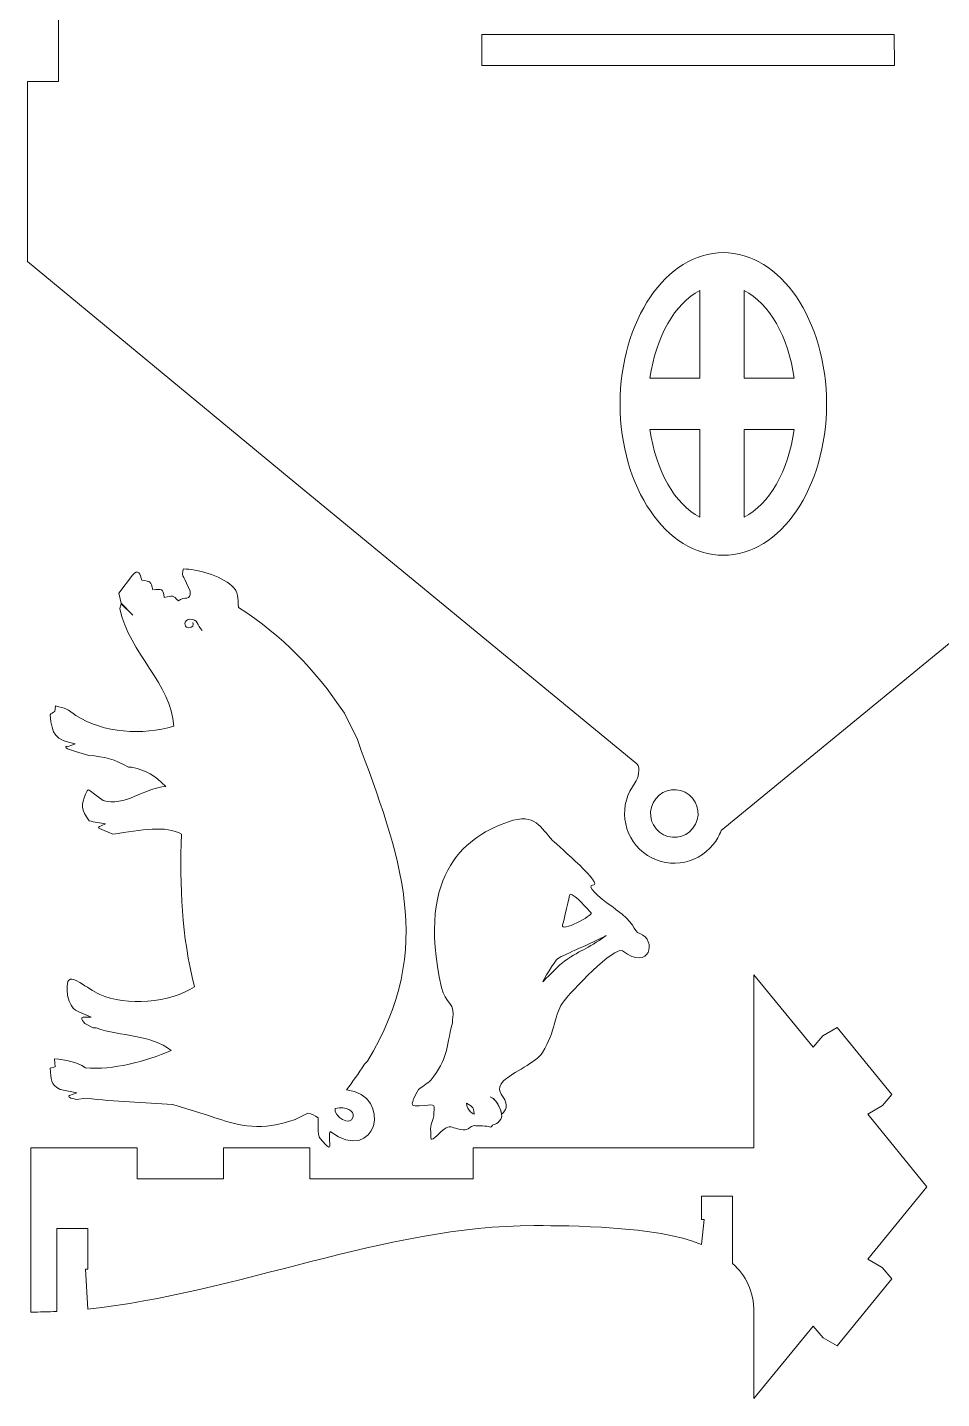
# Model space of a CAD drawing. Header units: millimetres. Extents: x -488 to 780, y 57 to 496.
# Drawn here: x -487.8 to -382.1, y 148.2 to 306.7 of the extents above; entities that cross this region are included whole.
import ezdxf

# ---------------------------------------------------------------- set-up
doc = ezdxf.new("R2010")
doc.units = ezdxf.units.MM
doc.header["$MEASUREMENT"] = 0
doc.layers.add('Layer 1', color=7, linetype='Continuous')

msp = doc.modelspace()

# ---------------------------------------------------------------- linework, layer by layer
at = {"layer": 'Layer 1', "color": 250, "lineweight": 9}
for points, knots in [([(-380.8359, 235.8584), (-380.8359, 235.8584), (-379.9953, 234.3116), (-379.9953, 234.3116), (-379.9953, 234.3116), (-379.9953, 234.3116), (-378.6031, 233.0349), (-378.6031, 233.0349), (-378.6031, 233.0349), (-378.6031, 233.0349), (-348.2341, 257.8539), (-348.2341, 257.8539), (-348.2341, 257.8539), (-348.2341, 257.8539), (-349.0463, 259.3643), (-349.0463, 259.3643), (-349.0463, 259.3643), (-349.0463, 259.3643), (-350.4669, 260.6766), (-350.4669, 260.6766), (-350.4669, 260.6766), (-350.4669, 260.6766), (-327.4256, 279.6974), (-327.4256, 279.6974), (-327.4256, 279.6974), (-327.4256, 279.6974), (-327.4256, 300.4975), (-327.4256, 300.4975), (-327.4256, 300.4975), (-327.4256, 300.4975), (-331.0259, 300.4971), (-331.0259, 300.4971), (-331.0259, 300.4971), (-331.0259, 300.4971), (-331.0252, 321.2976), (-331.0252, 321.2976), (-331.0252, 321.2976), (-331.0252, 321.2976), (-327.4252, 321.2975), (-327.4252, 321.2975), (-327.4252, 321.2975), (-327.4252, 321.2975), (-327.4257, 342.0974), (-327.4257, 342.0974), (-327.4257, 342.0974), (-327.4257, 342.0974), (-331.0255, 342.0972), (-331.0255, 342.0972), (-331.0255, 342.0972), (-331.0255, 342.0972), (-331.0257, 352.9261), (-331.0257, 352.9261), (-331.0257, 352.9261), (-331.0257, 352.9261), (-331.0257, 362.8975), (-331.0257, 362.8975), (-331.0257, 362.8975), (-331.0257, 362.8975), (-327.4258, 362.8973), (-327.4258, 362.8973), (-327.4258, 362.8973), (-327.4258, 362.8973), (-327.4261, 383.6974), (-327.4261, 383.6974), (-327.4261, 383.6974), (-327.4261, 383.6974), (-349.9579, 383.6972), (-349.9579, 383.6972), (-349.9579, 383.6972), (-349.9579, 383.6972), (-349.6579, 385.4291), (-349.6579, 385.4291), (-349.6579, 385.4291), (-349.6579, 385.4291), (-349.9579, 387.2974), (-349.9579, 387.2974), (-349.9579, 387.2974), (-349.9579, 387.2974), (-369.9579, 387.2974), (-369.9579, 387.2974), (-369.9579, 387.2974), (-369.9579, 387.2974), (-370.2579, 385.5091), (-370.2579, 385.5091), (-370.2579, 385.5091), (-370.2579, 385.5091), (-369.9579, 383.6972), (-369.9579, 383.6972), (-369.9579, 383.6972), (-369.9579, 383.6972), (-382.6074, 383.6972), (-382.6074, 383.6972), (-382.6074, 383.6972), (-382.6074, 383.6972), (-382.6074, 310.1526), (-382.6074, 310.1526), (-382.6074, 310.1526), (-382.6074, 310.1526), (-431.9374, 310.1526), (-431.9374, 310.1526), (-431.9374, 310.1526), (-431.9374, 310.1526), (-431.9374, 383.6972), (-431.9374, 383.6972), (-431.9374, 383.6972), (-431.9374, 383.6972), (-434.9373, 383.6972), (-434.9373, 383.6972), (-434.9373, 383.6972), (-434.9373, 383.6972), (-444.9373, 383.6972), (-444.9373, 383.6972), (-444.9373, 383.6972), (-444.9373, 383.6972), (-444.6373, 385.4691), (-444.6373, 385.4691), (-444.6373, 385.4691), (-444.6373, 385.4691), (-444.9373, 387.2974), (-444.9373, 387.2974), (-444.9373, 387.2974), (-444.9373, 387.2974), (-464.9373, 387.2974), (-464.9373, 387.2974), (-464.9373, 387.2974), (-464.9373, 387.2974), (-465.2373, 385.5891), (-465.2373, 385.5891), (-465.2373, 385.5891), (-465.2373, 385.5891), (-464.9373, 383.6972), (-464.9373, 383.6972), (-464.9373, 383.6972), (-464.9373, 383.6972), (-487.8257, 383.697), (-487.8257, 383.697), (-487.8257, 383.697), (-487.8257, 383.697), (-487.826, 362.8971), (-487.826, 362.8971), (-487.826, 362.8971), (-487.826, 362.8971), (-484.226, 362.8976), (-484.226, 362.8976), (-484.226, 362.8976), (-484.226, 362.8976), (-484.2257, 352.3011), (-484.2257, 352.3011), (-484.2257, 352.3011), (-484.2257, 352.3011), (-484.2256, 342.0973), (-484.2256, 342.0973), (-484.2256, 342.0973), (-484.2256, 342.0973), (-487.8258, 342.0966), (-487.8258, 342.0966), (-487.8258, 342.0966), (-487.8258, 342.0966), (-487.8258, 321.2975), (-487.8258, 321.2975), (-487.8258, 321.2975), (-487.8258, 321.2975), (-484.226, 321.2975), (-484.226, 321.2975), (-484.226, 321.2975), (-484.226, 321.2975), (-484.2263, 300.4976), (-484.2263, 300.4976), (-484.2263, 300.4976), (-484.2263, 300.4976), (-487.8259, 300.4973), (-487.8259, 300.4973), (-487.8259, 300.4973), (-487.8259, 300.4973), (-487.8256, 279.6974), (-487.8256, 279.6974), (-487.8256, 279.6974), (-487.8256, 279.6974), (-457.5701, 254.68), (-457.5701, 254.68), (-457.5701, 254.68), (-457.5701, 254.68), (-417.3623, 221.5761), (-417.3623, 221.5761), (-417.3623, 221.5761), (-416.8557, 221.1752), (-417.2382, 219.8215), (-417.5358, 219.4171), (-417.5358, 219.4171), (-419.5062, 216.9262), (-419.0844, 213.3084), (-416.5928, 211.3373), (-416.5928, 211.3373), (-414.1025, 209.3674), (-410.4841, 209.7893), (-408.5142, 212.2799), (-408.5142, 212.2799), (-408.1221, 212.7751), (-407.8257, 213.3147), (-407.6203, 213.8769), (-407.6203, 213.8769), (-407.6203, 213.8769), (-380.8359, 235.8584), (-380.8359, 235.8584)], [0, 0, 0, 0, 0.01923077, 0.01923077, 0.01923077, 0.01923077, 0.03846154, 0.03846154, 0.03846154, 0.03846154, 0.05769231, 0.05769231, 0.05769231, 0.05769231, 0.07692308, 0.07692308, 0.07692308, 0.07692308, 0.09615385, 0.09615385, 0.09615385, 0.09615385, 0.11538462, 0.11538462, 0.11538462, 0.11538462, 0.13461538, 0.13461538, 0.13461538, 0.13461538, 0.15384615, 0.15384615, 0.15384615, 0.15384615, 0.17307692, 0.17307692, 0.17307692, 0.17307692, 0.19230769, 0.19230769, 0.19230769, 0.19230769, 0.21153846, 0.21153846, 0.21153846, 0.21153846, 0.23076923, 0.23076923, 0.23076923, 0.23076923, 0.25, 0.25, 0.25, 0.25, 0.26923077, 0.26923077, 0.26923077, 0.26923077, 0.28846154, 0.28846154, 0.28846154, 0.28846154, 0.30769231, 0.30769231, 0.30769231, 0.30769231, 0.32692308, 0.32692308, 0.32692308, 0.32692308, 0.34615385, 0.34615385, 0.34615385, 0.34615385, 0.36538462, 0.36538462, 0.36538462, 0.36538462, 0.38461538, 0.38461538, 0.38461538, 0.38461538, 0.40384615, 0.40384615, 0.40384615, 0.40384615, 0.42307692, 0.42307692, 0.42307692, 0.42307692, 0.44230769, 0.44230769, 0.44230769, 0.44230769, 0.46153846, 0.46153846, 0.46153846, 0.46153846, 0.48076923, 0.48076923, 0.48076923, 0.48076923, 0.5, 0.5, 0.5, 0.5, 0.51923077, 0.51923077, 0.51923077, 0.51923077, 0.53846154, 0.53846154, 0.53846154, 0.53846154, 0.55769231, 0.55769231, 0.55769231, 0.55769231, 0.57692308, 0.57692308, 0.57692308, 0.57692308, 0.59615385, 0.59615385, 0.59615385, 0.59615385, 0.61538462, 0.61538462, 0.61538462, 0.61538462, 0.63461538, 0.63461538, 0.63461538, 0.63461538, 0.65384615, 0.65384615, 0.65384615, 0.65384615, 0.67307692, 0.67307692, 0.67307692, 0.67307692, 0.69230769, 0.69230769, 0.69230769, 0.69230769, 0.71153846, 0.71153846, 0.71153846, 0.71153846, 0.73076923, 0.73076923, 0.73076923, 0.73076923, 0.75, 0.75, 0.75, 0.75, 0.76923077, 0.76923077, 0.76923077, 0.76923077, 0.78846154, 0.78846154, 0.78846154, 0.78846154, 0.80769231, 0.80769231, 0.80769231, 0.80769231, 0.82692308, 0.82692308, 0.82692308, 0.82692308, 0.84615385, 0.84615385, 0.84615385, 0.84615385, 0.86538462, 0.86538462, 0.86538462, 0.86538462, 0.88461538, 0.88461538, 0.88461538, 0.88461538, 0.90384615, 0.90384615, 0.90384615, 0.90384615, 0.92307692, 0.92307692, 0.92307692, 0.92307692, 0.94230769, 0.94230769, 0.94230769, 0.94230769, 0.96153846, 0.96153846, 0.96153846, 0.96153846, 1, 1, 1, 1]), ([(-387.5844, 305.9367), (-387.5844, 305.9367), (-387.5842, 302.3368), (-387.5842, 302.3368), (-387.5842, 302.3368), (-387.5842, 302.3368), (-435.2905, 302.3365), (-435.2905, 302.3365), (-435.2905, 302.3365), (-435.2905, 302.3365), (-435.2909, 305.9367), (-435.2909, 305.9367), (-435.2909, 305.9367), (-435.2909, 305.9367), (-387.5844, 305.9367), (-387.5844, 305.9367)], [0, 0, 0, 0, 0.2, 0.2, 0.2, 0.2, 0.4, 0.4, 0.4, 0.4, 0.6, 0.6, 0.6, 0.6, 1, 1, 1, 1]), ([(-410.0662, 266.1744), (-410.0662, 266.1744), (-415.8373, 266.1743), (-415.8373, 266.1743), (-415.8373, 266.1743), (-415.1818, 270.988), (-412.9543, 274.856), (-410.0646, 276.3156), (-410.0646, 276.3156), (-410.0646, 276.3156), (-410.0662, 266.1744), (-410.0662, 266.1744)], [0, 0, 0, 0, 0.25, 0.25, 0.25, 0.25, 0.5, 0.5, 0.5, 0.5, 1, 1, 1, 1]), ([(-404.9467, 266.1745), (-404.9467, 266.1745), (-399.1756, 266.1746), (-399.1756, 266.1746), (-399.1756, 266.1746), (-399.8313, 270.988), (-402.0586, 274.856), (-404.9483, 276.3156), (-404.9483, 276.3156), (-404.9483, 276.3156), (-404.9467, 266.1745), (-404.9467, 266.1745)], [0, 0, 0, 0, 0.25, 0.25, 0.25, 0.25, 0.5, 0.5, 0.5, 0.5, 1, 1, 1, 1]), ([(-410.0665, 260.2715), (-410.0665, 260.2715), (-415.8374, 260.2715), (-415.8374, 260.2715), (-415.8374, 260.2715), (-415.1816, 255.4579), (-412.9542, 251.5901), (-410.0646, 250.1305), (-410.0646, 250.1305), (-410.0646, 250.1305), (-410.0665, 260.2715), (-410.0665, 260.2715)], [0, 0, 0, 0, 0.25, 0.25, 0.25, 0.25, 0.5, 0.5, 0.5, 0.5, 1, 1, 1, 1]), ([(-404.9467, 260.2714), (-404.9467, 260.2714), (-399.1756, 260.2716), (-399.1756, 260.2716), (-399.1756, 260.2716), (-399.8313, 255.4581), (-402.0585, 251.5902), (-404.9483, 250.1303), (-404.9483, 250.1303), (-404.9483, 250.1303), (-404.9467, 260.2714), (-404.9467, 260.2714)], [0, 0, 0, 0, 0.25, 0.25, 0.25, 0.25, 0.5, 0.5, 0.5, 0.5, 1, 1, 1, 1]), ([(-448.5141, 187.1961), (-440.4862, 200.3333), (-444.7757, 211.02), (-449.6734, 224.3973), (-449.6734, 224.3973), (-449.6734, 224.3973), (-451.1701, 227.4557), (-451.1701, 227.4557), (-451.1701, 227.4557), (-454.7587, 232.7393), (-458.1442, 236.2256), (-463.4356, 239.6842), (-463.4356, 239.6842), (-463.5082, 240.8335), (-463.3601, 241.4047), (-464.1803, 242.166), (-464.1803, 242.166), (-465.521, 243.4101), (-468.2805, 244.1211), (-469.769, 244.1259), (-469.769, 244.1259), (-469.8503, 243.8781), (-470.0394, 243.5326), (-469.632, 242.9139), (-469.632, 242.9139), (-469.632, 242.9139), (-469.0024, 241.5453), (-469.0024, 241.5453), (-469.0024, 241.5453), (-468.8764, 240.2812), (-469.6897, 241.0913), (-470.3656, 240.4227), (-470.3656, 240.4227), (-470.9997, 241.1207), (-471.0607, 241.031), (-471.9985, 240.8435), (-471.9985, 240.8435), (-472.2061, 241.8756), (-472.2522, 241.837), (-473.313, 241.7001), (-473.313, 241.7001), (-473.5437, 242.7239), (-473.562, 242.6612), (-474.6006, 242.8294), (-474.6006, 242.8294), (-474.7924, 243.5022), (-474.9692, 244.1858), (-475.6897, 243.4124), (-475.6897, 243.4124), (-475.6897, 243.4124), (-477.2427, 241.3195), (-477.2427, 241.3195), (-477.2427, 241.3195), (-477.2427, 241.3195), (-476.9738, 240.1693), (-476.9738, 240.1693), (-476.9738, 240.1693), (-476.9738, 240.1693), (-475.6426, 238.7798), (-475.6426, 238.7798), (-475.6426, 238.7798), (-475.6426, 238.7798), (-476.9931, 240.1039), (-476.9931, 240.1039), (-476.9931, 240.1039), (-476.9931, 240.1039), (-477.159, 239.543), (-477.159, 239.543), (-477.159, 239.543), (-476.0071, 234.286), (-471.1457, 230.8464), (-470.9126, 225.9417), (-470.9126, 225.9417), (-474.4822, 224.8609), (-479.0408, 225.1358), (-482.2284, 227.1969), (-482.2284, 227.1969), (-483.1326, 227.8774), (-483.4298, 228.0735), (-484.5777, 228.2823), (-484.5777, 228.2823), (-484.5777, 228.2823), (-484.6712, 227.6557), (-484.6712, 227.6557), (-484.6712, 227.6557), (-484.8382, 227.5045), (-485.1061, 227.4429), (-485.2079, 227.2559), (-485.2079, 227.2559), (-484.9688, 224.9318), (-484.6301, 224.3931), (-482.3166, 223.8935), (-482.3166, 223.8935), (-482.6634, 223.7187), (-482.9178, 223.6627), (-483.2492, 223.6149), (-483.2492, 223.6149), (-483.3627, 223.5985), (-483.4869, 223.533), (-483.1919, 223.3117), (-483.1919, 223.3117), (-483.1919, 223.3117), (-482.2842, 223.034), (-482.2842, 223.034), (-482.2842, 223.034), (-482.2842, 223.034), (-480.7403, 222.5739), (-480.7403, 222.5739), (-480.7403, 222.5739), (-478.8353, 222.3863), (-477.7761, 222.1516), (-476.1406, 221.2038), (-476.1406, 221.2038), (-476.1406, 221.2038), (-475.7906, 221.2038), (-475.7906, 221.2038), (-475.7906, 221.2038), (-473.956, 220.7849), (-473.1786, 220.2975), (-471.8367, 218.978), (-471.8367, 218.978), (-474.3085, 218.801), (-476.6262, 216.5839), (-479.0823, 217.3601), (-479.0823, 217.3601), (-479.0823, 217.3601), (-480.2203, 218.1988), (-480.2203, 218.1988), (-480.2203, 218.1988), (-480.8117, 218.6346), (-480.7845, 218.8086), (-481.0971, 218.0999), (-481.0971, 218.0999), (-481.6266, 216.8995), (-481.6305, 216.2995), (-480.6829, 215.0127), (-480.6829, 215.0127), (-480.0598, 214.8255), (-479.4263, 214.7698), (-478.7892, 214.6403), (-478.7892, 214.6403), (-478.7892, 214.6403), (-479.2829, 214.4235), (-479.2829, 214.4235), (-479.2829, 214.4235), (-479.6833, 214.2914), (-479.6416, 214.1801), (-479.484, 214.1068), (-479.484, 214.1068), (-479.484, 214.1068), (-477.9558, 213.4437), (-477.9558, 213.4437), (-477.9558, 213.4437), (-474.5967, 213.9585), (-471.83, 214.4981), (-470.0231, 213.4707), (-470.0231, 213.4707), (-470.2131, 207.3538), (-470.0223, 201.7802), (-468.5132, 195.8218), (-468.5132, 195.8218), (-471.2846, 193.9001), (-476.4634, 193.5469), (-479.4584, 194.931), (-479.4584, 194.931), (-480.2296, 195.2874), (-480.9544, 195.8163), (-481.7732, 196.3139), (-481.7732, 196.3139), (-482.4499, 196.7252), (-482.6655, 196.7127), (-482.8473, 196.6797), (-482.8473, 196.6797), (-483.4047, 196.5788), (-483.1999, 195.2432), (-483.1773, 194.8077), (-483.1773, 194.8077), (-482.6504, 192.754), (-482.2056, 193.1837), (-480.4583, 192.2907), (-480.4583, 192.2907), (-480.4583, 192.2907), (-481.2191, 192.2931), (-481.2191, 192.2931), (-481.2191, 192.2931), (-481.6562, 192.3083), (-481.679, 192.1452), (-481.1721, 191.5674), (-481.1721, 191.5674), (-481.1721, 191.5674), (-480.2299, 191.0712), (-480.2299, 191.0712), (-480.2299, 191.0712), (-480.2299, 191.0712), (-479.8799, 191.0712), (-479.8799, 191.0712), (-479.8799, 191.0712), (-477.0099, 190.0269), (-473.5341, 190.3512), (-471.19, 188.428), (-471.19, 188.428), (-474.2038, 187.174), (-477.901, 186.1621), (-481.1238, 186.4446), (-481.1238, 186.4446), (-482.2321, 187.1949), (-483.3505, 187.2949), (-484.7095, 187.4971), (-484.7095, 187.4971), (-484.7095, 187.4971), (-484.6209, 186.5602), (-484.6209, 186.5602), (-484.6209, 186.5602), (-484.6209, 186.5602), (-485.1969, 186.4106), (-485.1969, 186.4106), (-485.1969, 186.4106), (-485.105, 185.1037), (-485.1688, 184.5255), (-484.0377, 183.9378), (-484.0377, 183.9378), (-484.0377, 183.9378), (-482.0947, 183.5653), (-482.0947, 183.5653), (-482.0947, 183.5653), (-482.0947, 183.5653), (-482.9552, 183.244), (-482.9552, 183.244), (-482.9552, 183.244), (-483.2328, 183.0669), (-482.8676, 182.9325), (-482.1888, 182.7907), (-482.1888, 182.7907), (-482.1888, 182.7907), (-481.0121, 182.9208), (-481.0121, 182.9208), (-481.0121, 182.9208), (-477.6801, 182.5331), (-474.3646, 182.4669), (-471.0241, 182.1996), (-471.0241, 182.1996), (-471.0241, 182.1996), (-466.8879, 180.9309), (-466.8879, 180.9309), (-466.8879, 180.9309), (-462.8491, 179.5169), (-460.9146, 179.177), (-456.8517, 180.4547), (-456.8517, 180.4547), (-456.8517, 180.4547), (-455.391, 181.2107), (-455.391, 181.2107), (-455.391, 181.2107), (-454.8805, 181.1118), (-454.6686, 180.9492), (-454.2261, 180.6703), (-454.2261, 180.6703), (-454.1776, 180.633), (-454.3073, 178.5643), (-453.9847, 178.2759), (-453.9847, 178.2759), (-453.8111, 178.1028), (-453.0423, 177.0636), (-452.8785, 177.3042), (-452.8785, 177.3042), (-452.7874, 177.3293), (-453.0237, 178.5487), (-452.8338, 179.086), (-452.8338, 179.086), (-447.4841, 175.0551), (-445.4514, 183.2912), (-450.9308, 183.8979), (-450.9308, 183.8979), (-450.2044, 184.8392), (-449.5669, 185.7612), (-448.8641, 186.846), (-448.8641, 186.846), (-448.8641, 186.846), (-448.5141, 187.1961), (-448.5141, 187.1961)], [0, 0, 0, 0, 0.01408451, 0.01408451, 0.01408451, 0.01408451, 0.02816901, 0.02816901, 0.02816901, 0.02816901, 0.04225352, 0.04225352, 0.04225352, 0.04225352, 0.05633803, 0.05633803, 0.05633803, 0.05633803, 0.07042254, 0.07042254, 0.07042254, 0.07042254, 0.08450704, 0.08450704, 0.08450704, 0.08450704, 0.09859155, 0.09859155, 0.09859155, 0.09859155, 0.11267606, 0.11267606, 0.11267606, 0.11267606, 0.12676056, 0.12676056, 0.12676056, 0.12676056, 0.14084507, 0.14084507, 0.14084507, 0.14084507, 0.15492958, 0.15492958, 0.15492958, 0.15492958, 0.16901408, 0.16901408, 0.16901408, 0.16901408, 0.18309859, 0.18309859, 0.18309859, 0.18309859, 0.1971831, 0.1971831, 0.1971831, 0.1971831, 0.21126761, 0.21126761, 0.21126761, 0.21126761, 0.22535211, 0.22535211, 0.22535211, 0.22535211, 0.23943662, 0.23943662, 0.23943662, 0.23943662, 0.25352113, 0.25352113, 0.25352113, 0.25352113, 0.26760563, 0.26760563, 0.26760563, 0.26760563, 0.28169014, 0.28169014, 0.28169014, 0.28169014, 0.29577465, 0.29577465, 0.29577465, 0.29577465, 0.30985915, 0.30985915, 0.30985915, 0.30985915, 0.32394366, 0.32394366, 0.32394366, 0.32394366, 0.33802817, 0.33802817, 0.33802817, 0.33802817, 0.35211268, 0.35211268, 0.35211268, 0.35211268, 0.36619718, 0.36619718, 0.36619718, 0.36619718, 0.38028169, 0.38028169, 0.38028169, 0.38028169, 0.3943662, 0.3943662, 0.3943662, 0.3943662, 0.4084507, 0.4084507, 0.4084507, 0.4084507, 0.42253521, 0.42253521, 0.42253521, 0.42253521, 0.43661972, 0.43661972, 0.43661972, 0.43661972, 0.45070423, 0.45070423, 0.45070423, 0.45070423, 0.46478873, 0.46478873, 0.46478873, 0.46478873, 0.47887324, 0.47887324, 0.47887324, 0.47887324, 0.49295775, 0.49295775, 0.49295775, 0.49295775, 0.50704225, 0.50704225, 0.50704225, 0.50704225, 0.52112676, 0.52112676, 0.52112676, 0.52112676, 0.53521127, 0.53521127, 0.53521127, 0.53521127, 0.54929577, 0.54929577, 0.54929577, 0.54929577, 0.56338028, 0.56338028, 0.56338028, 0.56338028, 0.57746479, 0.57746479, 0.57746479, 0.57746479, 0.5915493, 0.5915493, 0.5915493, 0.5915493, 0.6056338, 0.6056338, 0.6056338, 0.6056338, 0.61971831, 0.61971831, 0.61971831, 0.61971831, 0.63380282, 0.63380282, 0.63380282, 0.63380282, 0.64788732, 0.64788732, 0.64788732, 0.64788732, 0.66197183, 0.66197183, 0.66197183, 0.66197183, 0.67605634, 0.67605634, 0.67605634, 0.67605634, 0.69014085, 0.69014085, 0.69014085, 0.69014085, 0.70422535, 0.70422535, 0.70422535, 0.70422535, 0.71830986, 0.71830986, 0.71830986, 0.71830986, 0.73239437, 0.73239437, 0.73239437, 0.73239437, 0.74647887, 0.74647887, 0.74647887, 0.74647887, 0.76056338, 0.76056338, 0.76056338, 0.76056338, 0.77464789, 0.77464789, 0.77464789, 0.77464789, 0.78873239, 0.78873239, 0.78873239, 0.78873239, 0.8028169, 0.8028169, 0.8028169, 0.8028169, 0.81690141, 0.81690141, 0.81690141, 0.81690141, 0.83098592, 0.83098592, 0.83098592, 0.83098592, 0.84507042, 0.84507042, 0.84507042, 0.84507042, 0.85915493, 0.85915493, 0.85915493, 0.85915493, 0.87323944, 0.87323944, 0.87323944, 0.87323944, 0.88732394, 0.88732394, 0.88732394, 0.88732394, 0.90140845, 0.90140845, 0.90140845, 0.90140845, 0.91549296, 0.91549296, 0.91549296, 0.91549296, 0.92957746, 0.92957746, 0.92957746, 0.92957746, 0.94366197, 0.94366197, 0.94366197, 0.94366197, 0.95774648, 0.95774648, 0.95774648, 0.95774648, 0.97183099, 0.97183099, 0.97183099, 0.97183099, 1, 1, 1, 1]), ([(-467.634, 236.995), (-468.2351, 237.6143), (-468.0031, 238.3908), (-469.0973, 238.3042), (-469.0973, 238.3042), (-469.7572, 238.2521), (-469.7634, 237.3769), (-469.2452, 237.3383), (-469.2452, 237.3383), (-468.6696, 237.2954), (-468.5727, 237.6951), (-468.7015, 237.9396)], [0, 0, 0, 0, 0.25, 0.25, 0.25, 0.25, 0.5, 0.5, 0.5, 0.5, 1, 1, 1, 1]), ([(-415.1813, 217.5549), (-416.1234, 216.364), (-415.922, 214.6336), (-414.7311, 213.6919), (-414.7311, 213.6919), (-413.5402, 212.7502), (-411.8102, 212.9519), (-410.868, 214.1428), (-410.868, 214.1428), (-409.9265, 215.3337), (-410.1287, 217.0634), (-411.3182, 218.0053), (-411.3182, 218.0053), (-412.5096, 218.9474), (-414.2396, 218.7457), (-415.1813, 217.5549)], [0, 0, 0, 0, 0.2, 0.2, 0.2, 0.2, 0.4, 0.4, 0.4, 0.4, 0.6, 0.6, 0.6, 0.6, 1, 1, 1, 1]), ([(-420.1179, 205.0536), (-421.9429, 206.2136), (-423.1819, 207.5494), (-422.4839, 207.5476), (-422.4839, 207.5476), (-421.0109, 207.5438), (-426.3509, 211.9815), (-427.0976, 212.7435), (-427.0976, 212.7435), (-428.472, 214.1505), (-429.0865, 215.981), (-432.2039, 214.894), (-432.2039, 214.894), (-436.686, 213.3311), (-443.0112, 209.41), (-439.9502, 195.7111), (-439.9502, 195.7111), (-439.5556, 193.9449), (-438.2082, 193.8399), (-438.6729, 192.0045), (-438.6729, 192.0045), (-438.6729, 192.0045), (-438.6729, 191.6545), (-438.6729, 191.6545), (-438.6729, 191.6545), (-439.4714, 188.5), (-439.1808, 187.5567), (-441.1876, 184.9966), (-441.1876, 184.9966), (-441.5483, 184.6214), (-442.3148, 184.2278), (-442.5898, 183.9214), (-442.5898, 183.9214), (-442.7824, 183.578), (-443.026, 183.2227), (-443.1748, 182.845), (-443.1748, 182.845), (-443.5344, 181.9317), (-443.2489, 182.0854), (-442.5191, 182.0414), (-442.5191, 182.0414), (-440.8321, 182.1679), (-440.6599, 182.4473), (-440.8424, 181.2078), (-440.8424, 181.2078), (-440.7799, 180.2238), (-441.3574, 180.0529), (-441.1879, 179.0011), (-441.1879, 179.0011), (-441.1889, 178.7337), (-441.2096, 178.4458), (-441.1303, 178.1994), (-441.1303, 178.1994), (-441.0731, 177.9807), (-439.9902, 179.0578), (-439.6324, 179.364), (-439.6324, 179.364), (-439.0138, 179.8277), (-438.7395, 179.5635), (-438.0957, 179.3831), (-438.0957, 179.3831), (-436.955, 179.0911), (-437.0784, 179.3907), (-436.1803, 179.7807), (-436.1803, 179.7807), (-435.6721, 179.6745), (-434.7124, 179.7889), (-434.318, 179.579), (-434.318, 179.579), (-434.0972, 179.6418), (-434.096, 179.6972), (-434.0194, 179.86), (-434.0194, 179.86), (-433.4494, 179.8447), (-432.8048, 180.6889), (-432.9999, 181.0551), (-432.9999, 181.0551), (-432.9829, 181.0653), (-433.2751, 182.6205), (-434.3005, 183.1029), (-434.3005, 183.1029), (-433.2859, 182.6161), (-432.9807, 181.1854), (-432.9916, 181.065), (-432.9916, 181.065), (-432.8075, 181.289), (-432.1514, 181.8253), (-432.6276, 182.727), (-432.6276, 182.727), (-432.8993, 183.2401), (-433.7803, 183.9435), (-432.7675, 184.9287), (-432.7675, 184.9287), (-431.7644, 185.9046), (-428.9454, 187.0656), (-428.2608, 188.2057), (-428.2608, 188.2057), (-426.7408, 190.7372), (-426.8789, 192.622), (-425.9771, 193.8986), (-425.9771, 193.8986), (-425.0106, 195.2668), (-419.8779, 200.5966), (-419.0278, 199.958), (-419.0278, 199.958), (-415.8276, 197.5541), (-414.9926, 201.2511), (-417.0262, 201.9619), (-417.0262, 201.9619), (-417.7658, 202.2204), (-417.632, 203.3462), (-419.7678, 204.7037), (-419.7678, 204.7037), (-419.7678, 204.7037), (-420.1179, 205.0536), (-420.1179, 205.0536)], [0, 0, 0, 0, 0.03333333, 0.03333333, 0.03333333, 0.03333333, 0.06666667, 0.06666667, 0.06666667, 0.06666667, 0.1, 0.1, 0.1, 0.1, 0.13333333, 0.13333333, 0.13333333, 0.13333333, 0.16666667, 0.16666667, 0.16666667, 0.16666667, 0.2, 0.2, 0.2, 0.2, 0.23333333, 0.23333333, 0.23333333, 0.23333333, 0.26666667, 0.26666667, 0.26666667, 0.26666667, 0.3, 0.3, 0.3, 0.3, 0.33333333, 0.33333333, 0.33333333, 0.33333333, 0.36666667, 0.36666667, 0.36666667, 0.36666667, 0.4, 0.4, 0.4, 0.4, 0.43333333, 0.43333333, 0.43333333, 0.43333333, 0.46666667, 0.46666667, 0.46666667, 0.46666667, 0.5, 0.5, 0.5, 0.5, 0.53333333, 0.53333333, 0.53333333, 0.53333333, 0.56666667, 0.56666667, 0.56666667, 0.56666667, 0.6, 0.6, 0.6, 0.6, 0.63333333, 0.63333333, 0.63333333, 0.63333333, 0.66666667, 0.66666667, 0.66666667, 0.66666667, 0.7, 0.7, 0.7, 0.7, 0.73333333, 0.73333333, 0.73333333, 0.73333333, 0.76666667, 0.76666667, 0.76666667, 0.76666667, 0.8, 0.8, 0.8, 0.8, 0.83333333, 0.83333333, 0.83333333, 0.83333333, 0.86666667, 0.86666667, 0.86666667, 0.86666667, 0.9, 0.9, 0.9, 0.9, 0.93333333, 0.93333333, 0.93333333, 0.93333333, 1, 1, 1, 1]), ([(-422.6362, 204.3623), (-423.0474, 204.785), (-424.4889, 206.4961), (-425.0817, 206.5042), (-425.0817, 206.5042), (-425.1306, 206.5049), (-425.8342, 203.2729), (-425.9398, 202.9709), (-425.9398, 202.9709), (-426.28, 201.9982), (-422.3591, 204.0775), (-422.6362, 204.3623)], [0, 0, 0, 0, 0.25, 0.25, 0.25, 0.25, 0.5, 0.5, 0.5, 0.5, 1, 1, 1, 1]), ([(-420.9178, 201.7386), (-422.6218, 200.7984), (-425.5961, 199.6455), (-426.5338, 199.0532), (-426.5338, 199.0532), (-426.8216, 198.8713), (-428.2783, 196.371), (-428.2426, 196.3984), (-428.2426, 196.3984), (-428.0956, 196.5113), (-426.2683, 198.3694), (-426.1186, 198.4805), (-426.1186, 198.4805), (-423.8595, 200.1557), (-423.2228, 200.0485), (-420.9178, 201.7386)], [0, 0, 0, 0, 0.2, 0.2, 0.2, 0.2, 0.4, 0.4, 0.4, 0.4, 0.6, 0.6, 0.6, 0.6, 1, 1, 1, 1]), ([(-403.8259, 197.1975), (-403.8259, 197.1975), (-396.9872, 188.8202), (-396.9872, 188.8202), (-396.9872, 188.8202), (-396.9872, 188.8202), (-395.8414, 190.1435), (-395.8414, 190.1435), (-395.8414, 190.1435), (-395.8414, 190.1435), (-394.1987, 191.0966), (-394.1987, 191.0966), (-394.1987, 191.0966), (-394.1987, 191.0966), (-387.8752, 183.3503), (-387.8752, 183.3503), (-387.8752, 183.3503), (-387.8752, 183.3503), (-388.9522, 182.0835), (-388.9522, 182.0835), (-388.9522, 182.0835), (-388.9522, 182.0835), (-390.664, 181.0737), (-390.664, 181.0737), (-390.664, 181.0737), (-390.664, 181.0737), (-383.8255, 172.6972), (-383.8255, 172.6972), (-383.8255, 172.6972), (-383.8255, 172.6972), (-390.6636, 164.3202), (-390.6636, 164.3202), (-390.6636, 164.3202), (-390.6636, 164.3202), (-388.9876, 163.3395), (-388.9876, 163.3395), (-388.9876, 163.3395), (-388.9876, 163.3395), (-387.8746, 162.0442), (-387.8746, 162.0442), (-387.8746, 162.0442), (-387.8746, 162.0442), (-394.1985, 154.2971), (-394.1985, 154.2971), (-394.1985, 154.2971), (-394.1985, 154.2971), (-395.8148, 155.229), (-395.8148, 155.229), (-395.8148, 155.229), (-395.8148, 155.229), (-396.9874, 156.5737), (-396.9874, 156.5737), (-396.9874, 156.5737), (-396.9874, 156.5737), (-403.8253, 148.1967), (-403.8253, 148.1967), (-403.8253, 148.1967), (-403.8253, 148.1967), (-403.8256, 158.1966), (-403.8256, 158.1966), (-403.8256, 158.1966), (-403.8254, 160.6132), (-404.7699, 162.4429), (-406.2798, 163.8302), (-406.2798, 163.8302), (-406.2798, 163.8302), (-406.28, 171.5993), (-406.28, 171.5993), (-406.28, 171.5993), (-406.28, 171.5993), (-409.8799, 171.5999), (-409.8799, 171.5999), (-409.8799, 171.5999), (-409.8799, 171.5999), (-409.8799, 168.9183), (-409.8799, 168.9183), (-409.8799, 168.9183), (-409.8799, 168.9183), (-409.5802, 168.9186), (-409.5802, 168.9186), (-409.5802, 168.9186), (-409.5802, 168.9186), (-409.8799, 166.0302), (-409.8799, 166.0302), (-409.8799, 166.0302), (-415.0738, 168.1815), (-425.4921, 168.1793), (-428.9013, 168.1966), (-428.9013, 168.1966), (-428.9013, 168.1966), (-429.2512, 168.1965), (-429.2512, 168.1965), (-429.2512, 168.1965), (-446.4427, 168.1961), (-463.6343, 160.3378), (-480.8254, 158.5543), (-480.8254, 158.5543), (-480.8254, 158.5543), (-481.1255, 163.1583), (-481.1255, 163.1583), (-481.1255, 163.1583), (-481.1255, 163.1583), (-480.8254, 163.1581), (-480.8254, 163.1581), (-480.8254, 163.1581), (-480.8254, 163.1581), (-480.8257, 167.8753), (-480.8257, 167.8753), (-480.8257, 167.8753), (-480.8257, 167.8753), (-484.4254, 167.8755), (-484.4254, 167.8755), (-484.4254, 167.8755), (-484.4254, 167.8755), (-484.4256, 158.2744), (-484.4256, 158.2744), (-484.4256, 158.2744), (-485.4257, 158.2245), (-486.4258, 158.1964), (-487.4257, 158.1962), (-487.4257, 158.1962), (-487.4257, 158.1962), (-487.4257, 177.1969), (-487.4257, 177.1969), (-487.4257, 177.1969), (-487.4257, 177.1969), (-475.1538, 177.1976), (-475.1538, 177.1976), (-475.1538, 177.1976), (-475.1538, 177.1976), (-475.1539, 173.5975), (-475.1539, 173.5975), (-475.1539, 173.5975), (-475.1539, 173.5975), (-465.1539, 173.5973), (-465.1539, 173.5973), (-465.1539, 173.5973), (-465.1539, 173.5973), (-465.1539, 177.1976), (-465.1539, 177.1976), (-465.1539, 177.1976), (-465.1539, 177.1976), (-455.1538, 177.1974), (-455.1538, 177.1974), (-455.1538, 177.1974), (-455.1538, 177.1974), (-455.1541, 173.5977), (-455.1541, 173.5977), (-455.1541, 173.5977), (-455.1541, 173.5977), (-436.2797, 173.5977), (-436.2797, 173.5977), (-436.2797, 173.5977), (-436.2797, 173.5977), (-436.2796, 177.1973), (-436.2796, 177.1973), (-436.2796, 177.1973), (-436.2796, 177.1973), (-403.8253, 177.1974), (-403.8253, 177.1974), (-403.8253, 177.1974), (-403.8253, 177.1974), (-403.8259, 197.1975), (-403.8259, 197.1975)], [0, 0, 0, 0, 0.02380952, 0.02380952, 0.02380952, 0.02380952, 0.04761905, 0.04761905, 0.04761905, 0.04761905, 0.07142857, 0.07142857, 0.07142857, 0.07142857, 0.0952381, 0.0952381, 0.0952381, 0.0952381, 0.11904762, 0.11904762, 0.11904762, 0.11904762, 0.14285714, 0.14285714, 0.14285714, 0.14285714, 0.16666667, 0.16666667, 0.16666667, 0.16666667, 0.19047619, 0.19047619, 0.19047619, 0.19047619, 0.21428571, 0.21428571, 0.21428571, 0.21428571, 0.23809524, 0.23809524, 0.23809524, 0.23809524, 0.26190476, 0.26190476, 0.26190476, 0.26190476, 0.28571429, 0.28571429, 0.28571429, 0.28571429, 0.30952381, 0.30952381, 0.30952381, 0.30952381, 0.33333333, 0.33333333, 0.33333333, 0.33333333, 0.35714286, 0.35714286, 0.35714286, 0.35714286, 0.38095238, 0.38095238, 0.38095238, 0.38095238, 0.4047619, 0.4047619, 0.4047619, 0.4047619, 0.42857143, 0.42857143, 0.42857143, 0.42857143, 0.45238095, 0.45238095, 0.45238095, 0.45238095, 0.47619048, 0.47619048, 0.47619048, 0.47619048, 0.5, 0.5, 0.5, 0.5, 0.52380952, 0.52380952, 0.52380952, 0.52380952, 0.54761905, 0.54761905, 0.54761905, 0.54761905, 0.57142857, 0.57142857, 0.57142857, 0.57142857, 0.5952381, 0.5952381, 0.5952381, 0.5952381, 0.61904762, 0.61904762, 0.61904762, 0.61904762, 0.64285714, 0.64285714, 0.64285714, 0.64285714, 0.66666667, 0.66666667, 0.66666667, 0.66666667, 0.69047619, 0.69047619, 0.69047619, 0.69047619, 0.71428571, 0.71428571, 0.71428571, 0.71428571, 0.73809524, 0.73809524, 0.73809524, 0.73809524, 0.76190476, 0.76190476, 0.76190476, 0.76190476, 0.78571429, 0.78571429, 0.78571429, 0.78571429, 0.80952381, 0.80952381, 0.80952381, 0.80952381, 0.83333333, 0.83333333, 0.83333333, 0.83333333, 0.85714286, 0.85714286, 0.85714286, 0.85714286, 0.88095238, 0.88095238, 0.88095238, 0.88095238, 0.9047619, 0.9047619, 0.9047619, 0.9047619, 0.92857143, 0.92857143, 0.92857143, 0.92857143, 0.95238095, 0.95238095, 0.95238095, 0.95238095, 1, 1, 1, 1]), ([(-437.0716, 182.3564), (-436.9966, 181.5058), (-436.1389, 180.9386), (-436.1542, 181.0925), (-436.1542, 181.0925), (-436.252, 182.0734), (-436.4641, 181.9549), (-437.0716, 182.3564)], [0, 0, 0, 0, 0.33333333, 0.33333333, 0.33333333, 0.33333333, 1, 1, 1, 1]), ([(-452.255, 181.725), (-450.9581, 182.0374), (-449.9962, 181.4837), (-450.1772, 180.7893), (-450.1772, 180.7893), (-450.4978, 179.5585), (-452.4211, 180.8261), (-452.255, 181.725)], [0, 0, 0, 0, 0.33333333, 0.33333333, 0.33333333, 0.33333333, 1, 1, 1, 1])]:
    msp.add_open_spline(points, degree=3, knots=knots, dxfattribs=at)
at = {"layer": 'Layer 1', "color": 240, "lineweight": 9}
msp.add_open_spline([(-407.3561, 245.7072), (-413.948, 245.7073), (-419.294, 253.5438), (-419.2939, 263.2071), (-419.2939, 263.2071), (-419.2941, 272.8708), (-413.948, 280.7072), (-407.3561, 280.7072), (-407.3561, 280.7072), (-400.7642, 280.7073), (-395.4181, 272.8707), (-395.4183, 263.2074), (-395.4183, 263.2074), (-395.4182, 253.5439), (-400.7641, 245.7072), (-407.3561, 245.7072)], degree=3, knots=[0, 0, 0, 0, 0.2, 0.2, 0.2, 0.2, 0.4, 0.4, 0.4, 0.4, 0.6, 0.6, 0.6, 0.6, 1, 1, 1, 1], dxfattribs=at)

doc.saveas('drawing.dxf')
